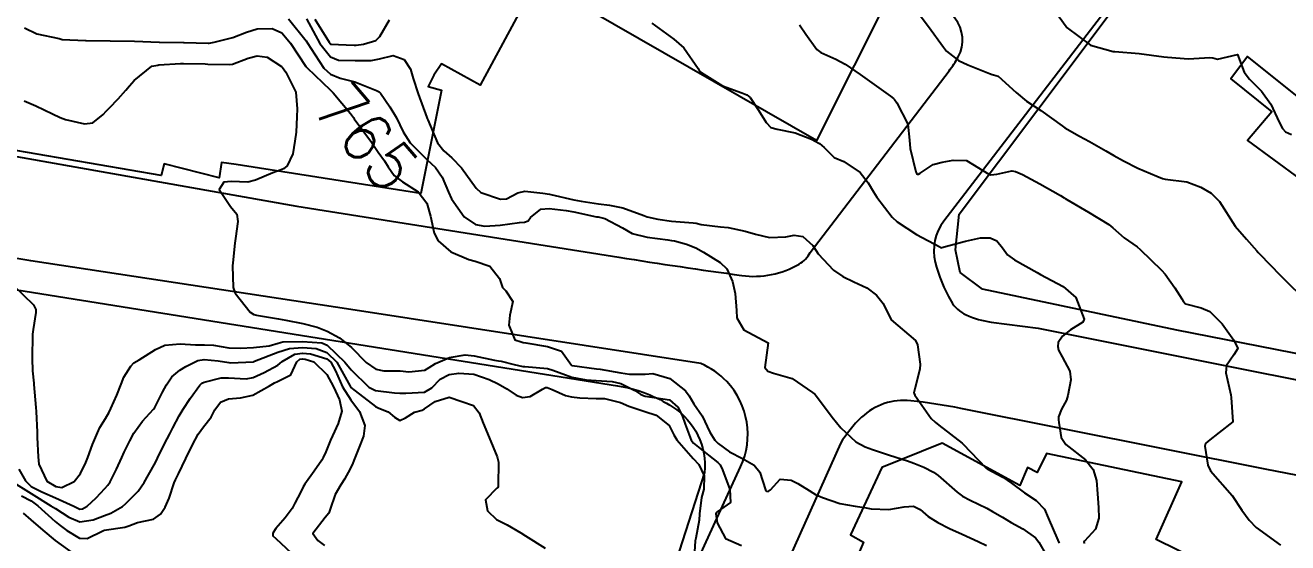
# Model space of a CAD drawing. Header units: metres. Extents: x 307586 to 320046, y 7427249 to 7434250.
# Drawn here: x 316941.9 to 317045, y 7432184 to 7432226.3 of the extents above; entities that cross this region are included whole.
import ezdxf
from ezdxf.enums import TextEntityAlignment as Align

# ---------------------------------------------------------------- set-up
doc = ezdxf.new("R2010")
doc.units = ezdxf.units.M
doc.header["$MEASUREMENT"] = 0
for name, color, linetype in [('Cotas', 45, 'Continuous'), ('Curvas de Nivel 1m', 11, 'Continuous'), ('Curvas de Nivel 5m', 15, 'Continuous'), ('Edificações', 30, 'Continuous'), ('Vias Primárias', 230, 'Continuous')]:
    doc.layers.add(name, color=color, linetype=linetype)
doc.styles.add('Style-STANDARD', font='STANDARD.shx')

msp = doc.modelspace()

# ---------------------------------------------------------------- linework, layer by layer
at = {"layer": 'Curvas de Nivel 1m', "flags": 128}
for points, elevation in [([(317025.54, 7432228.08), (317026.9, 7432226.19), (317026.95, 7432226.12), (317026.99, 7432226.07), (317028.88, 7432224.68), (317030.74, 7432224.16), (317030.87, 7432224.15), (317032.87, 7432223.99), (317034.87, 7432223.72), (317035.16, 7432223.68), (317036.87, 7432223.56), (317038.62, 7432223.67), (317038.87, 7432223.63), (317039.25, 7432223.53), (317040.87, 7432223.9), (317041.43, 7432222.46), (317041.85, 7432221.89), (317042.84, 7432220.91), (317043.6, 7432219.86), (317044.29, 7432218.38), (317044.56, 7432217.85), (317044.8, 7432217.59), (317045.28, 7432217.37)], 759), ([(316963.42, 7432226.82), (316964.87, 7432225.01), (316965.01, 7432224.81), (316965.25, 7432224.43), (316966.32, 7432222.8), (316966.85, 7432222.3), (316967.65, 7432221.96), (316968.84, 7432221.67), (316970.61, 7432220.96), (316970.82, 7432220.85), (316970.95, 7432220.74), (316971.71, 7432219.63), (316972.24, 7432218.72), (316972.79, 7432217.6), (316973.37, 7432216.7), (316974.76, 7432215.29), (316975.08, 7432215.01), (316975.42, 7432214.68), (316975.96, 7432213.88), (316976.48, 7432212.66), (316976.72, 7432212.11), (316977.76, 7432210.65), (316978.7, 7432210.01), (316979.45, 7432209.88), (316980.7, 7432209.97), (316982.28, 7432210.18), (316982.7, 7432210.22), (316982.98, 7432210.31), (316983.19, 7432210.59), (316984.02, 7432211.27), (316984.71, 7432211.34), (316986.09, 7432211.17), (316986.71, 7432211.06), (316988.56, 7432210.66), (316988.7, 7432210.64), (316989.26, 7432210.51), (316990.7, 7432209.74), (316991.48, 7432209.28), (316992.69, 7432208.98), (316994.38, 7432208.76), (316994.69, 7432208.72), (316994.92, 7432208.68), (316995.92, 7432208.43), (316996.68, 7432208.13), (316997.31, 7432207.77), (316998.66, 7432206.91), (316999.2, 7432206.39), (316999.67, 7432205.36), (316999.89, 7432204.39), (316999.99, 7432203.01), (317000.03, 7432202.39), (317000.6, 7432201.43), (317002.58, 7432200.35), (317002.31, 7432198.35), (317002.56, 7432198.04), (317003.02, 7432197.88), (317004.55, 7432197.44), (317006.19, 7432196.31), (317006.39, 7432196.16), (317006.53, 7432196.01), (317007.79, 7432194.29), (317008.5, 7432193.42), (317009.73, 7432192.27), (317010.49, 7432191.86), (317011.08, 7432191.65), (317012.48, 7432191.2), (317013.96, 7432190.72), (317014.47, 7432190.53), (317015.27, 7432190.2), (317016.08, 7432189.81), (317016.46, 7432189.54), (317017.99, 7432188.16), (317018.44, 7432187.85), (317019.07, 7432187.52), (317020.43, 7432186.85), (317020.89, 7432186.6), (317021.69, 7432186.12), (317022.42, 7432185.69), (317023.35, 7432185.16), (317024.4, 7432184.43), (317024.66, 7432184.09), (317025.3, 7432182.99)], 764), ([(316964.89, 7432226.81), (316965.99, 7432224.8), (316966.86, 7432223.71), (316967.51, 7432223.44), (316968.86, 7432223.41), (316970.19, 7432223.41), (316970.86, 7432223.54), (316971.96, 7432223.82), (316972.86, 7432223.51), (316973.4, 7432222.7), (316973.6, 7432221.95), (316974, 7432220.7), (316974.73, 7432218.77), (316974.76, 7432218.69), (316974.8, 7432218.56), (316975.59, 7432216.68), (316976.12, 7432216.03), (316976.76, 7432215.48), (316977.55, 7432214.65), (316978.74, 7432212.98), (316979.14, 7432212.64), (316980.73, 7432212.1), (316981.21, 7432212.13), (316982.15, 7432212.6), (316982.73, 7432212.74), (316984.2, 7432212.58), (316984.73, 7432212.49), (316984.83, 7432212.47), (316986.73, 7432212.05), (316987.32, 7432211.94), (316988.72, 7432211.71), (316989.63, 7432211.6), (316990.72, 7432211.39), (316992.42, 7432210.76), (316992.71, 7432210.66), (316993.57, 7432210.46), (316994.7, 7432210.29), (316996.45, 7432210.17), (316996.7, 7432210.13), (316997.1, 7432210.02), (316998.7, 7432209.83), (316999.31, 7432209.78), (317000.69, 7432209.47), (317001.54, 7432209.22), (317002.69, 7432208.96), (317004.01, 7432209.01), (317004.69, 7432209.14), (317005.41, 7432209.04), (317006.21, 7432208.31), (317006.67, 7432207.62), (317007.9, 7432206.29), (317008.66, 7432205.78), (317009.58, 7432205.34), (317010.64, 7432204.85), (317011.41, 7432204.25), (317011.95, 7432203.57), (317012.61, 7432202.23), (317014.59, 7432200.56), (317014.77, 7432200.21), (317014.98, 7432198.62), (317014.96, 7432198.2), (317014.55, 7432196.6), (317014.46, 7432196.29), (317014.48, 7432196.21), (317014.54, 7432196.09), (317015.87, 7432194.19), (317016.2, 7432193.87), (317016.51, 7432193.63), (317018.42, 7432192.16), (317018.49, 7432192.09), (317020.34, 7432190.14), (317020.46, 7432190.06), (317021.73, 7432189.4), (317022.45, 7432188.91), (317023.51, 7432188.1), (317024.44, 7432187.49), (317025.13, 7432186.78), (317025.42, 7432186.08), (317026.21, 7432184.25), (317026.31, 7432184.06), (317026.34, 7432184.01)], 763), ([(316965.59, 7432226.8), (316966.76, 7432224.91), (316966.82, 7432224.79), (316966.87, 7432224.75), (316968.78, 7432224.67), (316968.87, 7432224.67), (316968.96, 7432224.67), (316969.54, 7432224.75), (316970.56, 7432225.06), (316970.88, 7432225.37), (316971.67, 7432226.73)], 762), ([(316993.07, 7432226.47), (316994.88, 7432225.17), (316995.7, 7432224.44), (316996.86, 7432222.76), (316996.98, 7432222.55), (316997.1, 7432222.43), (316998.84, 7432221.35), (317000.44, 7432220.77), (317000.83, 7432220.62), (317001.1, 7432220.38), (317001.8, 7432219.36), (317002.42, 7432218.36), (317002.8, 7432217.94), (317003.32, 7432217.82), (317004.79, 7432217.51), (317006.12, 7432216.98), (317006.78, 7432216.64), (317007.15, 7432216.3), (317007.96, 7432215.49), (317008.76, 7432215.16), (317010.08, 7432214.27), (317010.74, 7432213.42), (317011.17, 7432212.69), (317011.45, 7432212.25), (317012.71, 7432210.61), (317013.11, 7432210.23), (317014.69, 7432209.21), (317016.58, 7432208.19), (317016.64, 7432208.15), (317016.68, 7432208.13), (317016.93, 7432208.19), (317018.69, 7432208.66), (317019.9, 7432208.94), (317020.69, 7432208.94), (317021.23, 7432208.68), (317021.71, 7432208.12), (317022.11, 7432207.55), (317022.67, 7432207.15), (317024.54, 7432206.09), (317024.66, 7432206.02), (317024.8, 7432205.94), (317026.65, 7432204.97), (317027.69, 7432204.05), (317028.38, 7432202.28), (317028.27, 7432202.04), (317027.24, 7432201.42), (317026.6, 7432200.9), (317026.25, 7432200.4), (317026.21, 7432200.07), (317026.26, 7432199.75), (317026.57, 7432199.21), (317027.21, 7432198.05), (317027.28, 7432197.33), (317027.04, 7432196.05), (317026.92, 7432195.68), (317026.53, 7432194.93), (317026.27, 7432194.31), (317026.27, 7432194.06), (317026.29, 7432193.85), (317026.5, 7432192.62), (317026.88, 7432192.06), (317028.47, 7432190.81), (317029.11, 7432190.03), (317029.37, 7432189.12), (317029.45, 7432188.03), (317029.54, 7432186.92), (317029.56, 7432186.03), (317029.29, 7432185.15), (317028.39, 7432184.16), (317028.35, 7432184.08), (317028.37, 7432184.04), (317028.39, 7432183.97)], 762), ([(317005.14, 7432226.33), (317005.64, 7432225.57), (317006.54, 7432224.31), (317006.87, 7432224.06), (317008.11, 7432223.53), (317008.86, 7432223.12), (317010.08, 7432222.27), (317010.84, 7432221.72), (317012.57, 7432220.49), (317012.82, 7432220.3), (317012.9, 7432220.23), (317013.09, 7432219.96), (317013.98, 7432218.22), (317014.1, 7432216.91), (317014.16, 7432216.22), (317014.64, 7432214.32), (317014.68, 7432214.21), (317014.75, 7432214.13), (317014.84, 7432214.13), (317014.97, 7432214.21), (317016.04, 7432214.92), (317016.77, 7432215.11), (317017.67, 7432215.27), (317018.77, 7432215.25), (317020.6, 7432214.14), (317020.75, 7432214.09), (317021.23, 7432214.13), (317022.47, 7432214.4), (317022.76, 7432214.36), (317023.34, 7432214.1), (317024.75, 7432213.34), (317026.43, 7432212.38), (317026.73, 7432212.19), (317026.81, 7432212.15), (317026.95, 7432212.07), (317028.72, 7432211.03), (317030.38, 7432210.02), (317030.7, 7432209.76), (317031.62, 7432208.93), (317032.69, 7432208.2), (317032.95, 7432207.99), (317034.67, 7432206.29), (317034.97, 7432205.97), (317035.76, 7432204.85), (317036.35, 7432203.95), (317036.45, 7432203.77), (317036.63, 7432203.55), (317037.93, 7432203.23), (317038.62, 7432202.92), (317039.62, 7432201.91), (317040.59, 7432200.57), (317040.92, 7432199.89), (317040.58, 7432199.38), (317039.98, 7432198.5), (317039.93, 7432197.91), (317040.33, 7432196.11), (317040.37, 7432195.9), (317040.51, 7432193.9), (317039.39, 7432193.03), (317038.5, 7432192.34), (317038.28, 7432192.14), (317038.21, 7432191.92), (317038.47, 7432190.36), (317038.69, 7432189.92), (317040.44, 7432187.9), (317041.24, 7432186.7), (317041.84, 7432185.88), (317042.41, 7432185.29), (317044.39, 7432183.85)], 761), ([(316941.86, 7432220.13), (316942.81, 7432219.71), (316944.16, 7432219.06), (316944.8, 7432218.77), (316945.24, 7432218.6), (316946.79, 7432218.24), (316947.47, 7432218.33), (316948.3, 7432219.01), (316948.54, 7432219.27), (316948.81, 7432219.55), (316949.53, 7432220.28), (316950.15, 7432220.99), (316950.46, 7432221.35), (316950.83, 7432221.77), (316952.27, 7432222.96), (316952.76, 7432223.04), (316952.84, 7432223.05), (316954.61, 7432223.16), (316954.85, 7432223.17), (316956.62, 7432223.13), (316956.85, 7432223.12), (316958.64, 7432223.09), (316958.85, 7432223.12), (316960.13, 7432223.6), (316960.86, 7432223.8), (316961.69, 7432223.68), (316962.85, 7432222.93), (316962.95, 7432222.83), (316963.22, 7432222.46), (316964.02, 7432220.82), (316964.14, 7432219.48), (316964.11, 7432218.82), (316964.05, 7432217.55), (316963.95, 7432216.82), (316963.79, 7432215.79), (316963.31, 7432214.82), (316963.02, 7432214.56), (316962.75, 7432214.45), (316962.14, 7432214.23), (316960.74, 7432213.63), (316960.11, 7432213.49), (316958.74, 7432213.53), (316958.15, 7432213.47), (316957.76, 7432212.89), (316958.71, 7432211.5), (316959.21, 7432210.87), (316959.3, 7432210.27), (316959.11, 7432208.88), (316959.06, 7432208.49), (316958.89, 7432206.88), (316958.87, 7432206.66), (316958.91, 7432204.88), (316959.09, 7432204.41), (316960.31, 7432202.86), (316960.61, 7432202.68), (316960.83, 7432202.63), (316962.61, 7432202.32), (316963.22, 7432202.2), (316964.6, 7432201.93), (316965.76, 7432201.63), (316966.59, 7432201.32), (316967.58, 7432200.77), (316968.58, 7432199.98), (316969.76, 7432198.75), (316970.55, 7432198.21), (316971.2, 7432198.08), (316972.55, 7432198.06), (316973.26, 7432198), (316974.55, 7432198.12), (316974.9, 7432198.34), (316975.42, 7432198.68), (316976.57, 7432199.15), (316977.84, 7432199.37), (316978.57, 7432199.31), (316980.25, 7432198.94), (316980.57, 7432198.89), (316980.8, 7432198.85), (316981.85, 7432198.6), (316982.56, 7432198.44), (316982.72, 7432198.42), (316984.56, 7432198.26), (316984.99, 7432198.13), (316986.55, 7432197.55), (316987.73, 7432197.34), (316988.54, 7432197.29), (316989.85, 7432197.2), (316990.54, 7432197.05), (316991.69, 7432196.48), (316992.19, 7432196.14), (316992.53, 7432196), (316993.07, 7432195.92), (316994.53, 7432195.7), (316995.2, 7432195.12), (316995.56, 7432194.43), (316995.81, 7432193.73), (316996.29, 7432192.42), (316996.49, 7432192.16), (316997.71, 7432191.18), (316998.47, 7432190.59), (316998.65, 7432190.4), (316998.86, 7432189.99), (316999.46, 7432188.39), (316999.49, 7432187.33), (316998.42, 7432186.56), (316998.34, 7432186.48), (316998.32, 7432186.4), (316998.41, 7432185.66), (316999.1, 7432184.39), (317000.39, 7432183.8)], 766), ([(316940.92, 7432205.1), (316942.61, 7432203.46), (316942.81, 7432203.07), (316942.82, 7432202.85), (316942.59, 7432201.46), (316942.55, 7432201.07), (316942.55, 7432201.04), (316942.52, 7432199.07), (316942.55, 7432198.07), (316942.64, 7432197.07), (316942.65, 7432196.95), (316942.82, 7432195.07), (316942.84, 7432194.74), (316942.91, 7432193.07), (316942.92, 7432192.62), (316943.01, 7432191.06), (316943.06, 7432190.46), (316943.71, 7432189.06), (316944.44, 7432188.64), (316944.93, 7432188.54), (316945.94, 7432189.03), (316946.45, 7432189.7), (316946.89, 7432190.58), (316947.06, 7432191.01), (316947.43, 7432192.05), (316947.83, 7432193.01), (316948.04, 7432193.45), (316948.5, 7432194.18), (316948.79, 7432194.71), (316948.92, 7432195), (316949.42, 7432196.1), (316949.76, 7432196.99), (316949.98, 7432197.55), (316950.56, 7432198.46), (316950.82, 7432198.72), (316951.23, 7432198.97), (316952.57, 7432199.82), (316953.34, 7432200.18), (316954.58, 7432200.27), (316955.85, 7432200.19), (316956.58, 7432200.21), (316957.3, 7432200.16), (316958.57, 7432199.96), (316959.52, 7432199.92), (316960.57, 7432199.97), (316961.85, 7432200.11), (316962.58, 7432200.34), (316962.98, 7432200.43), (316964.58, 7432200.46), (316966.15, 7432200.36), (316966.58, 7432200.18), (316968.02, 7432198.77), (316968.55, 7432198.15), (316969.98, 7432196.75), (316970.53, 7432196.46), (316972.09, 7432196.28), (316972.53, 7432196.26), (316973, 7432196.24), (316974.53, 7432196.32), (316975.14, 7432196.68), (316975.82, 7432197.39), (316976.55, 7432197.77), (316977.32, 7432197.88), (316978.55, 7432197.79), (316979.81, 7432197.37), (316980.54, 7432197.02), (316981.24, 7432196.61), (316982.01, 7432196.08), (316982.53, 7432195.9), (316983.14, 7432195.97), (316984.16, 7432196.57), (316984.41, 7432196.7), (316984.53, 7432196.7), (316984.95, 7432196.56), (316986.04, 7432196.06), (316986.53, 7432195.94), (316987.2, 7432195.86), (316988.53, 7432195.81), (316989.23, 7432195.81), (316990.52, 7432195.5), (316991.21, 7432195.18), (316992.52, 7432194.74), (316993.44, 7432194.46), (316994.5, 7432193.62), (316994.89, 7432192.84), (316995.12, 7432192.44), (316996.47, 7432190.92), (316996.91, 7432190.42), (316997.35, 7432189.51), (316997.34, 7432188.41), (316997.13, 7432187.72), (316996.98, 7432186.41), (316996.95, 7432185.88), (316996.67, 7432184.42), (316996.63, 7432184.18), (316996.51, 7432182.42)], 767), ([(316940.77, 7432189.1), (316942.43, 7432188.05), (316944.04, 7432187.05), (316944.41, 7432186.82), (316945.49, 7432186.12), (316946.4, 7432185.75), (316947.49, 7432185.92), (316948.41, 7432186.27), (316948.94, 7432186.46), (316949.87, 7432186.99), (316950.16, 7432187.24), (316950.42, 7432187.5), (316951.16, 7432188.24), (316951.65, 7432188.96), (316952.46, 7432190.4), (316952.65, 7432190.76), (316952.74, 7432190.95), (316953.32, 7432192.1), (316953.75, 7432192.94), (316954, 7432193.43), (316954.5, 7432194.39), (316954.82, 7432194.93), (316955.41, 7432195.81), (316956.19, 7432196.91), (316956.37, 7432197.07), (316956.54, 7432197.15), (316957.94, 7432197.49), (316958.54, 7432197.5), (316959.98, 7432197.43), (316960.54, 7432197.53), (316961.44, 7432197.95), (316962.56, 7432198.54), (316962.73, 7432198.66), (316962.91, 7432198.83), (316963.95, 7432199.44), (316964.57, 7432199.52), (316965.22, 7432199.45), (316966.57, 7432199.04), (316966.88, 7432198.78), (316967.26, 7432198.06), (316967.84, 7432196.77), (316968.52, 7432195.7), (316969.23, 7432194.75), (316969.65, 7432193.6), (316969.54, 7432192.75), (316969.24, 7432191.99), (316968.77, 7432190.76), (316968.68, 7432190.54), (316968.46, 7432190.07), (316967.99, 7432189.22), (316967.7, 7432188.77), (316967.23, 7432187.97), (316966.84, 7432186.78), (316966.72, 7432186.46), (316966.41, 7432186.11), (316965.42, 7432184.79), (316965.82, 7432184.22), (316966.38, 7432183.82)], 769), ([(316941.42, 7432190.05), (316941.96, 7432189.08), (316942.44, 7432188.64), (316943.3, 7432188.19), (316944.42, 7432187.69), (316945.9, 7432187.03), (316946.23, 7432186.85), (316946.41, 7432186.77), (316946.62, 7432186.81), (316946.99, 7432187.01), (316947.73, 7432187.7), (316948.43, 7432188.46), (316948.69, 7432188.75), (316948.87, 7432189), (316949.4, 7432190.05), (316949.83, 7432190.99), (316950.03, 7432191.42), (316950.48, 7432192.36), (316950.82, 7432192.97), (316951.51, 7432193.95), (316952.42, 7432194.95), (316952.51, 7432195.08), (316953.15, 7432196.32), (316953.47, 7432196.94), (316953.91, 7432197.57), (316954.55, 7432198.12), (316955.05, 7432198.43), (316956.04, 7432198.91), (316956.56, 7432198.99), (316957.7, 7432198.89), (316958.56, 7432198.75), (316958.7, 7432198.74), (316960.56, 7432198.82), (316960.59, 7432198.83), (316960.66, 7432198.86), (316962.57, 7432199.59), (316963.5, 7432199.89), (316964.57, 7432199.99), (316965.68, 7432199.9), (316966.57, 7432199.56), (316967.38, 7432198.77), (316968.47, 7432196.83), (316968.5, 7432196.76), (316968.53, 7432196.71), (316968.86, 7432196.43), (316970.52, 7432195.17), (316970.8, 7432195.02), (316971.57, 7432194.72), (316972.09, 7432194.3), (316972.51, 7432194.03), (316972.97, 7432194.24), (316973.7, 7432194.7), (316974.33, 7432194.87), (316974.52, 7432194.96), (316975.41, 7432195.56), (316976.53, 7432195.91), (316977.59, 7432195.58), (316978.52, 7432195.23), (316978.99, 7432194.64), (316979.33, 7432193.8), (316979.8, 7432192.63), (316980.47, 7432191.06), (316980.56, 7432190.62), (316980.55, 7432188.72), (316980.54, 7432188.62), (316980.51, 7432188.55), (316980.44, 7432188.49), (316979.5, 7432187.55), (316979.66, 7432186.63), (316980.41, 7432185.94), (316981.28, 7432185.49), (316982.4, 7432184.85), (316982.76, 7432184.59), (316984.38, 7432183.58)], 768), ([(316941.78, 7432186.45), (316942.4, 7432185.91), (316943.39, 7432185.06), (316944.38, 7432184.23), (316946.04, 7432183.02)], 771)]:
    msp.add_lwpolyline(points, dxfattribs=dict(at, elevation=elevation))
at = {"layer": 'Curvas de Nivel 5m', "flags": 128}
for points, elevation in [([(317014.91, 7432227.21), (317015.65, 7432226.2), (317016.88, 7432224.51), (317017.14, 7432224.19), (317018.1, 7432223.41), (317018.86, 7432223.05), (317020.64, 7432222.36), (317020.85, 7432222.28), (317020.97, 7432222.25), (317021.34, 7432222.13), (317022.83, 7432220.81), (317023.65, 7432220.1), (317024.82, 7432219.32), (317026.57, 7432218.07), (317026.8, 7432217.92), (317027.98, 7432217.24), (317028.79, 7432216.79), (317030.13, 7432216.03), (317030.78, 7432215.65), (317031.57, 7432215.21), (317032.76, 7432214.63), (317034.31, 7432213.97), (317034.75, 7432213.79), (317034.99, 7432213.73), (317036.75, 7432213.5), (317037.89, 7432213.07), (317038.74, 7432212.59), (317039.42, 7432211.91), (317040.7, 7432209.9), (317041.63, 7432208.82), (317042.45, 7432207.87), (317042.56, 7432207.75), (317042.68, 7432207.62), (317044.4, 7432205.85), (317044.66, 7432205.59), (317046.47, 7432203.83)], 760), ([(316941.88, 7432226.08), (316942.88, 7432225.6), (316944.72, 7432225.21), (316944.87, 7432225.15), (316944.95, 7432225.13), (316946.87, 7432225.05), (316946.91, 7432225.05), (316948.87, 7432225.02), (316950.87, 7432224.98), (316952.87, 7432224.92), (316952.91, 7432224.91), (316954.87, 7432224.88), (316954.92, 7432224.88), (316956.87, 7432224.82), (316956.95, 7432224.83), (316957.35, 7432224.9), (316958.88, 7432225.3), (316960.01, 7432225.74), (316960.88, 7432226), (316962.09, 7432226.04), (316962.88, 7432225.68), (316963.6, 7432224.82), (316964.85, 7432222.93), (316964.96, 7432222.81), (316966.83, 7432221.01), (316967.08, 7432220.78), (316968.48, 7432219.09), (316968.73, 7432218.76), (316968.8, 7432218.66), (316970.21, 7432216.75), (316970.76, 7432215.94), (316971.26, 7432215.23), (316971.57, 7432214.73), (316972.05, 7432214.03), (316972.74, 7432213.52), (316974.02, 7432212.7), (316974.72, 7432211.77), (316975.03, 7432210.69), (316975.32, 7432209.31), (316975.64, 7432208.68), (316976.67, 7432207.78), (316978.14, 7432207.17), (316978.66, 7432207.04), (316979.86, 7432206.63), (316980.64, 7432205.6), (316980.89, 7432204.88), (316981.18, 7432204.61), (316981.75, 7432203.73), (316981.5, 7432202.61), (316981.4, 7432201.81), (316981.89, 7432200.6), (316982.42, 7432200.43), (316982.58, 7432200.4), (316982.81, 7432200.36), (316984.58, 7432200.05), (316985.7, 7432199.67), (316986.54, 7432198.54), (316986.56, 7432198.52), (316986.59, 7432198.52), (316988.56, 7432198.24), (316988.87, 7432198.2), (316990.55, 7432197.92), (316991.25, 7432197.79), (316992.55, 7432197.81), (316993.17, 7432197.85), (316994.55, 7432197.45), (316995.82, 7432196.43), (316996.12, 7432196.02), (316996.52, 7432195.38), (316997.18, 7432194.41), (316997.83, 7432193.07), (316998.23, 7432192.4), (316998.49, 7432192.14), (316999.41, 7432191.46), (317000.47, 7432190.92), (317001.44, 7432190.37), (317001.89, 7432189.8), (317002.35, 7432188.35), (317002.44, 7432188.24), (317002.57, 7432188.22), (317002.77, 7432188.35), (317003.57, 7432189.22), (317004.45, 7432189.15), (317005, 7432188.88), (317005.93, 7432188.31), (317006.23, 7432188.1), (317006.44, 7432187.97), (317007, 7432187.74), (317008.43, 7432187.24), (317009.68, 7432187.02), (317010.43, 7432186.9), (317010.98, 7432186.81), (317012.43, 7432186.76), (317013.69, 7432186.96), (317014.43, 7432187.02), (317014.97, 7432186.74), (317015.63, 7432186.19), (317016.42, 7432185.68), (317017.38, 7432185.2), (317018.4, 7432184.74), (317019.71, 7432184.15), (317020.39, 7432183.81)], 765), ([(316941.65, 7432187.86), (316942.42, 7432187.45), (316942.97, 7432187.06), (316944.4, 7432185.76), (316944.79, 7432185.44), (316945.34, 7432185.04), (316946.38, 7432184.4), (316947.01, 7432184.39), (316948.28, 7432185), (316948.36, 7432185.04), (316948.39, 7432185.05), (316950.06, 7432185.31), (316950.4, 7432185.42), (316951.11, 7432185.68), (316952.4, 7432185.95), (316952.99, 7432186.36), (316953.37, 7432186.94), (316953.69, 7432187.67), (316954.11, 7432188.93), (316954.21, 7432189.17), (316954.45, 7432189.67), (316955.06, 7432190.92), (316955.6, 7432192.03), (316956.07, 7432192.91), (316956.5, 7432193.51), (316957.11, 7432194.29), (316957.42, 7432194.89), (316957.89, 7432195.52), (316958.52, 7432195.8), (316959.51, 7432195.88), (316960.53, 7432196.09), (316961.89, 7432196.84), (316962.28, 7432197.09), (316962.54, 7432197.19), (316963.61, 7432197.76), (316964.1, 7432198.81), (316964.35, 7432199.02), (316964.57, 7432199.05), (316964.78, 7432199.02), (316965.49, 7432198.8), (316966.55, 7432197.77), (316967.09, 7432196.77), (316967.59, 7432195.7), (316967.78, 7432194.77), (316967.49, 7432193.78), (316967.02, 7432192.77), (316966.86, 7432192.4), (316966.47, 7432191.46), (316966.26, 7432190.99), (316966.15, 7432190.78), (316965.53, 7432189.87), (316964.76, 7432188.81), (316964.64, 7432188.6), (316964.43, 7432188.2), (316963.96, 7432187.28), (316963.72, 7432186.82), (316963.16, 7432186.07), (316962.4, 7432185.2), (316962.16, 7432184.83), (316962.16, 7432184.61), (316962.39, 7432184.37), (316964.09, 7432182.81)], 770)]:
    msp.add_lwpolyline(points, dxfattribs=dict(at, elevation=elevation))
at = {"layer": 'Edificações'}
msp.add_lwpolyline([(316931.78, 7432229.93), (316930.86, 7432230.7), (316954.31, 7432253.37), (316957.85, 7432252.6), (316981.76, 7432242.7), (317012.68, 7432229.16), (317006.53, 7432216.88), (316983.69, 7432230.01), (316979.08, 7432221.41), (316975.92, 7432223.15), (316975.3, 7432222.23), (316974.84, 7432221.3), (316975.92, 7432221), (316974.23, 7432212.55), (316959.16, 7432214.93), (316957.95, 7432215.08), (316957.76, 7432213.83), (316953.27, 7432214.99), (316953.03, 7432214.02), (316940.39, 7432216.19), (316931.6, 7432218.27, -0.222967), (316927.6, 7432221.45, -0.222192), (316927.51, 7432225.54, -0.085293), (316928.17, 7432226.54)], format="xyb", close=True, dxfattribs=at)
for points in [[(317054.82, 7432197.69), (317035.92, 7432201.39), (317020.07, 7432204.75), (317018.26, 7432206.1), (317017.86, 7432207.96), (317018.16, 7432210.86), (317027.89, 7432223.8), (317041.38, 7432241.85), (317046.44, 7432238.04)], [(317049.15, 7432217.78), (317041.69, 7432223.73), (317040.33, 7432221.93), (317043.69, 7432219.23), (317041.69, 7432216.88), (317046, 7432213.72)], [(317039.39, 7432181.76), (317034.24, 7432184.29), (317036.34, 7432189.02), (317025.29, 7432191.33), (317024.52, 7432189.77), (317023.74, 7432190.18), (317023.12, 7432188.7), (317016.78, 7432192.17), (317011.85, 7432190.18), (317009.31, 7432184.67), (317010.35, 7432184.09), (317006.21, 7432174.44)]]:
    msp.add_lwpolyline(points, dxfattribs=at)
msp.add_lwpolyline([(316922.01, 7432207.76), (316990.28, 7432196.86, -0.105356), (316994.81, 7432195.11, -0.278882), (316997.38, 7432189.76), (316995.32, 7432183.36), (316985.64, 7432165.05), (316984.67, 7432165.89), (316980.28, 7432159.38), (316981.25, 7432158.41), (316974.01, 7432147.75), (316972.26, 7432149.23), (316970.26, 7432146.46), (316966.58, 7432149.55), (316964.96, 7432147.1), (316959.4, 7432152.22), (316962.63, 7432156.93), (316963.66, 7432156.15), (316972.25, 7432168.54), (316962.17, 7432174.41), (316955.46, 7432158.61), (316942.15, 7432164.99), (316940.08, 7432160.53)], format="xyb", dxfattribs=at)
at = {"layer": 'Vias Primárias'}
for points in [[(316976.35, 7432246.34), (316959.99, 7432253.62, 0.032198), (316956.55, 7432254.89, 0.236752), (316951.76, 7432254.05), (316936.29, 7432239), (316927.37, 7432230.34, 0.202809), (316925.09, 7432224.93, 0.280958), (316929.28, 7432218.05, 0.105865), (316933.06, 7432217.03), (316964.1, 7432211.52), (316990.39, 7432207.35, 0.004846), (317000.42, 7432205.86, 0.169151), (317005.11, 7432206.79, 0.139748), (317006.01, 7432207.74), (317017.34, 7432222.56, 0.039523), (317018.09, 7432223.72, 0.299472), (317017.82, 7432226.86, 0.0901), (317015.49, 7432228.92), (317002.2, 7432235.28)], [(316976.35, 7432246.34), (316959.99, 7432253.62, 0.032198), (316956.55, 7432254.89, 0.236752), (316951.76, 7432254.05), (316936.29, 7432239), (316927.37, 7432230.34, 0.202809), (316925.09, 7432224.93, 0.280958), (316929.28, 7432218.05, 0.105865), (316933.06, 7432217.03), (316964.1, 7432211.52), (316990.39, 7432207.35, 0.004846), (317000.42, 7432205.86, 0.169151), (317005.11, 7432206.79, 0.139748), (317006.01, 7432207.74), (317017.34, 7432222.56, 0.039523), (317018.09, 7432223.72, 0.299472), (317017.82, 7432226.86, 0.0901), (317015.49, 7432228.92), (317002.2, 7432235.28)], [(317024.6, 7432201.56), (317062.6, 7432193.96), (317090.66, 7432188.4, 0.079785), (317094.73, 7432188.25, 0.099657), (317096.47, 7432188.83, 0.151657), (317098.13, 7432190.61), (317100.04, 7432195.21, 0.064535), (317101.41, 7432200.26, 0.097466), (317101.32, 7432201.67, 0.185987), (317100.49, 7432202.83), (317090.83, 7432209.55), (317077.84, 7432219.97), (317066.47, 7432229.05), (317052.86, 7432239.68, -0.017491), (317049.53, 7432242.47, 0.244046), (317044.43, 7432243.79, 0.128148), (317041.41, 7432242.22), (317016.92, 7432210.3, 0.227447), (317016.22, 7432206.95, 0.071606), (317017.5, 7432203.76, 0.157531), (317018.75, 7432202.64, 0.070953), (317020.78, 7432202.06)], [(317024.6, 7432201.56), (317062.6, 7432193.96), (317090.66, 7432188.4, 0.079785), (317094.73, 7432188.25, 0.099657), (317096.47, 7432188.83, 0.151657), (317098.13, 7432190.61), (317100.04, 7432195.21, 0.064535), (317101.41, 7432200.26, 0.097466), (317101.32, 7432201.67, 0.185987), (317100.49, 7432202.83), (317090.83, 7432209.55), (317077.84, 7432219.97), (317066.47, 7432229.05), (317052.86, 7432239.68, -0.017491), (317049.53, 7432242.47, 0.244046), (317044.43, 7432243.79, 0.128148), (317041.41, 7432242.22), (317016.92, 7432210.3, 0.227447), (317016.22, 7432206.95, 0.071606), (317017.5, 7432203.76, 0.157531), (317018.75, 7432202.64, 0.070953), (317020.78, 7432202.06)], [(316924.61, 7432161.86), (316943.52, 7432157.53, -0.055868), (316951.35, 7432154.79, -0.071343), (316960.64, 7432148.56, -0.022908), (316967.12, 7432142.16, 0.120628), (316970.54, 7432139.9, 0.16347), (316974.39, 7432139.82, 0.233824), (316977.17, 7432142.48), (316983.29, 7432154.99), (316988.66, 7432165.95), (316995.91, 7432180.61), (317000.33, 7432190.23, 0.305106), (316999.2, 7432197.2, 0.106243), (316997.08, 7432198.66), (316968.52, 7432203.08), (316942.39, 7432207.06), (316924.34, 7432210.03, 0.13525), (316922.14, 7432209.79, 0.161814), (316919.68, 7432207.73), (316914.77, 7432196.32), (316905.58, 7432177.37), (316903.44, 7432172.26, 0.337633), (316904.33, 7432168.82, 0.089178), (316907.52, 7432167.13, 0.005758)], [(316924.61, 7432161.86), (316943.52, 7432157.53, -0.055868), (316951.35, 7432154.79, -0.071343), (316960.64, 7432148.56, -0.022908), (316967.12, 7432142.16, 0.120628), (316970.54, 7432139.9, 0.16347), (316974.39, 7432139.82, 0.233824), (316977.17, 7432142.48), (316983.29, 7432154.99), (316988.66, 7432165.95), (316995.91, 7432180.61), (317000.33, 7432190.23, 0.305106), (316999.2, 7432197.2, 0.106243), (316997.08, 7432198.66), (316968.52, 7432203.08), (316942.39, 7432207.06), (316924.34, 7432210.03, 0.13525), (316922.14, 7432209.79, 0.161814), (316919.68, 7432207.73), (316914.77, 7432196.32), (316905.58, 7432177.37), (316903.44, 7432172.26, 0.337633), (316904.33, 7432168.82, 0.089178), (316907.52, 7432167.13, 0.005758)]]:
    msp.add_lwpolyline(points, format="xyb", close=True, dxfattribs=at)
msp.add_lwpolyline([(317095.57, 7432179.88), (317067.2, 7432185.39), (317043.28, 7432190.03), (317018.31, 7432195, 0.022038), (317014.21, 7432195.63, 0.221164), (317010.2, 7432194.28, 0.063596), (317008.47, 7432192.14), (317003.47, 7432180.96)], format="xyb", dxfattribs=at)
msp.add_lwpolyline([(317095.57, 7432179.88), (317067.2, 7432185.39), (317043.28, 7432190.03), (317018.31, 7432195, 0.022038), (317014.21, 7432195.63, 0.221164), (317010.2, 7432194.28, 0.063596), (317008.47, 7432192.14), (317003.47, 7432180.96)], format="xyb", dxfattribs=at)

# ---------------------------------------------------------------- texts
at = {"layer": 'Cotas', "style": 'Style-STANDARD'}
msp.add_text('765', height=4, rotation=310.2926, dxfattribs=at).set_placement((316969.79, 7432217.17, 765), align=Align.MIDDLE_CENTER)

doc.saveas('drawing.dxf')
